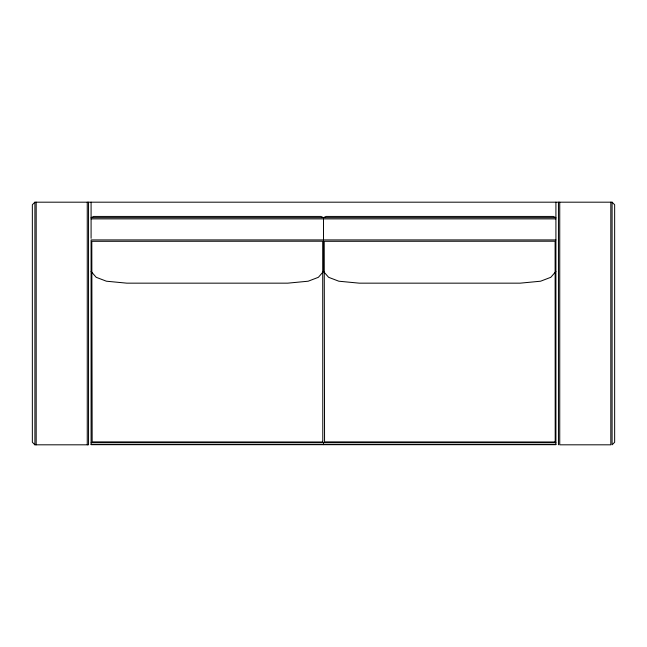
<?xml version="1.0" encoding="UTF-8"?>
<svg xmlns="http://www.w3.org/2000/svg" width="647" height="647" viewBox="0 0 647 647"><rect width="100%" height="100%" fill="white"/><g stroke="black" fill="none" stroke-linecap="round" stroke-linejoin="round"><path stroke-width="0.97" d="M323.5 217.651L320.944 216.438L93.645 216.438L91.09 217.651L555.91 217.651L553.355 216.438L326.056 216.438L323.5 217.651L323.5 271.457L318.389 277.304L308.174 281.21L287.745 283.16L126.844 283.16L106.415 281.21L96.201 277.304L91.09 271.457M555.91 271.457L550.799 277.304L540.585 281.21L520.156 283.16L359.255 283.16L338.826 281.21L328.611 277.304L323.5 271.457M612.094 202.188L612.094 444.812L614.65 442.257L614.65 204.743L612.094 202.188L34.906 202.188L32.35 204.743L32.35 442.257L34.906 444.812L88.534 444.812L88.534 202.188M91.09 218.888L555.91 218.888M555.91 239.924L91.09 239.924L91.09 444.643L555.91 444.643L555.91 202.188M91.09 442.766L555.91 442.766M91.09 444.554L555.91 444.554M610.817 202.188L610.817 444.812L559.744 444.812L559.744 202.188M558.466 202.188L558.466 444.812M323.5 442.766L323.5 444.643M91.09 202.188L91.09 238.339M87.256 202.188L87.256 444.812M36.183 202.188L36.183 444.812M34.906 202.188L34.906 444.812M322.788 441.286L322.085 441.99L92.157 441.893L91.801 241.307L322.699 241.218L322.788 441.286M555.199 441.286L554.495 441.99L324.559 441.893L324.212 241.307L555.11 241.218L555.199 441.286"/></g></svg>
